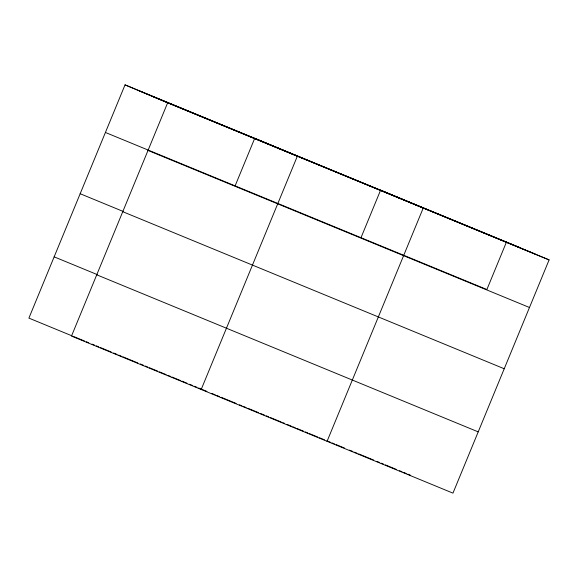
<?xml version="1.0" encoding="UTF-8"?>
<svg xmlns="http://www.w3.org/2000/svg" width="578" height="578" viewBox="0 0 578 578"><rect width="100%" height="100%" fill="white"/><g stroke="black" fill="none" stroke-linecap="round" stroke-linejoin="round"><path stroke-width="0.87" d="M125.036 84.865L167.634 102.826L71.491 336.078L452.964 493.135L549.1 259.89L125.036 84.865L28.9 318.11L72.134 335.912M235.116 185.87L254.739 138.265L297.33 156.226L201.195 389.478M360.997 237.703L380.62 190.097L423.219 208.058L327.076 441.31M506.509 241.922L486.886 289.527L105.42 132.47M139.096 90.789L520.561 247.854M153.575 96.894L535.047 253.959M167.634 102.826L549.1 259.89M148.011 150.432L529.477 307.496M80.169 193.731L123.396 211.534M122.76 211.692L504.226 368.757M54.151 256.849L97.386 274.651M96.743 274.81L478.208 431.874M73.796 336.598L84.605 341.049M86.267 341.735L88.759 342.761M92.09 344.127L94.582 345.153M96.244 345.839L98.737 346.865M100.399 347.551L111.207 352.002M113.7 353.028L117.031 354.401M118.692 355.08L121.185 356.113M122.847 356.792L137.817 362.955M140.309 363.981L143.633 365.354M145.295 366.04L147.787 367.066M149.456 367.745L157.765 371.17M159.434 371.856L166.103 374.602M167.772 375.288L170.272 376.321M171.941 377.008L180.271 380.44M181.94 381.126L186.947 383.185M189.447 384.211L192.777 385.584M194.446 386.27L196.946 387.303M198.615 387.99L206.953 391.422M211.953 393.481L215.291 394.853M216.952 395.54L219.459 396.573M221.121 397.259L236.127 403.437M239.465 404.81L241.965 405.835M243.634 406.522L246.134 407.555M247.803 408.241L258.641 412.706M260.31 413.393L264.478 415.105M266.14 415.792L268.64 416.825M270.309 417.511L281.146 421.969M282.815 422.655L284.484 423.342M286.984 424.375L291.153 426.087M292.822 426.774L295.322 427.807M296.991 428.493L303.66 431.239M305.321 431.925L307.828 432.958M309.49 433.645L317.828 437.076M319.497 437.763L324.496 439.822M327.004 440.848L330.334 442.221M332.003 442.907L334.503 443.94M336.172 444.627L344.51 448.058M349.509 450.118L352.847 451.49M354.509 452.177L357.009 453.21M358.678 453.896L373.684 460.074M377.022 461.446L379.522 462.472M381.191 463.159L383.691 464.192M385.36 464.878L396.197 469.343M399.528 470.716L402.028 471.742M403.697 472.428L406.197 473.461M407.866 474.148L410.366 475.174"/></g></svg>
